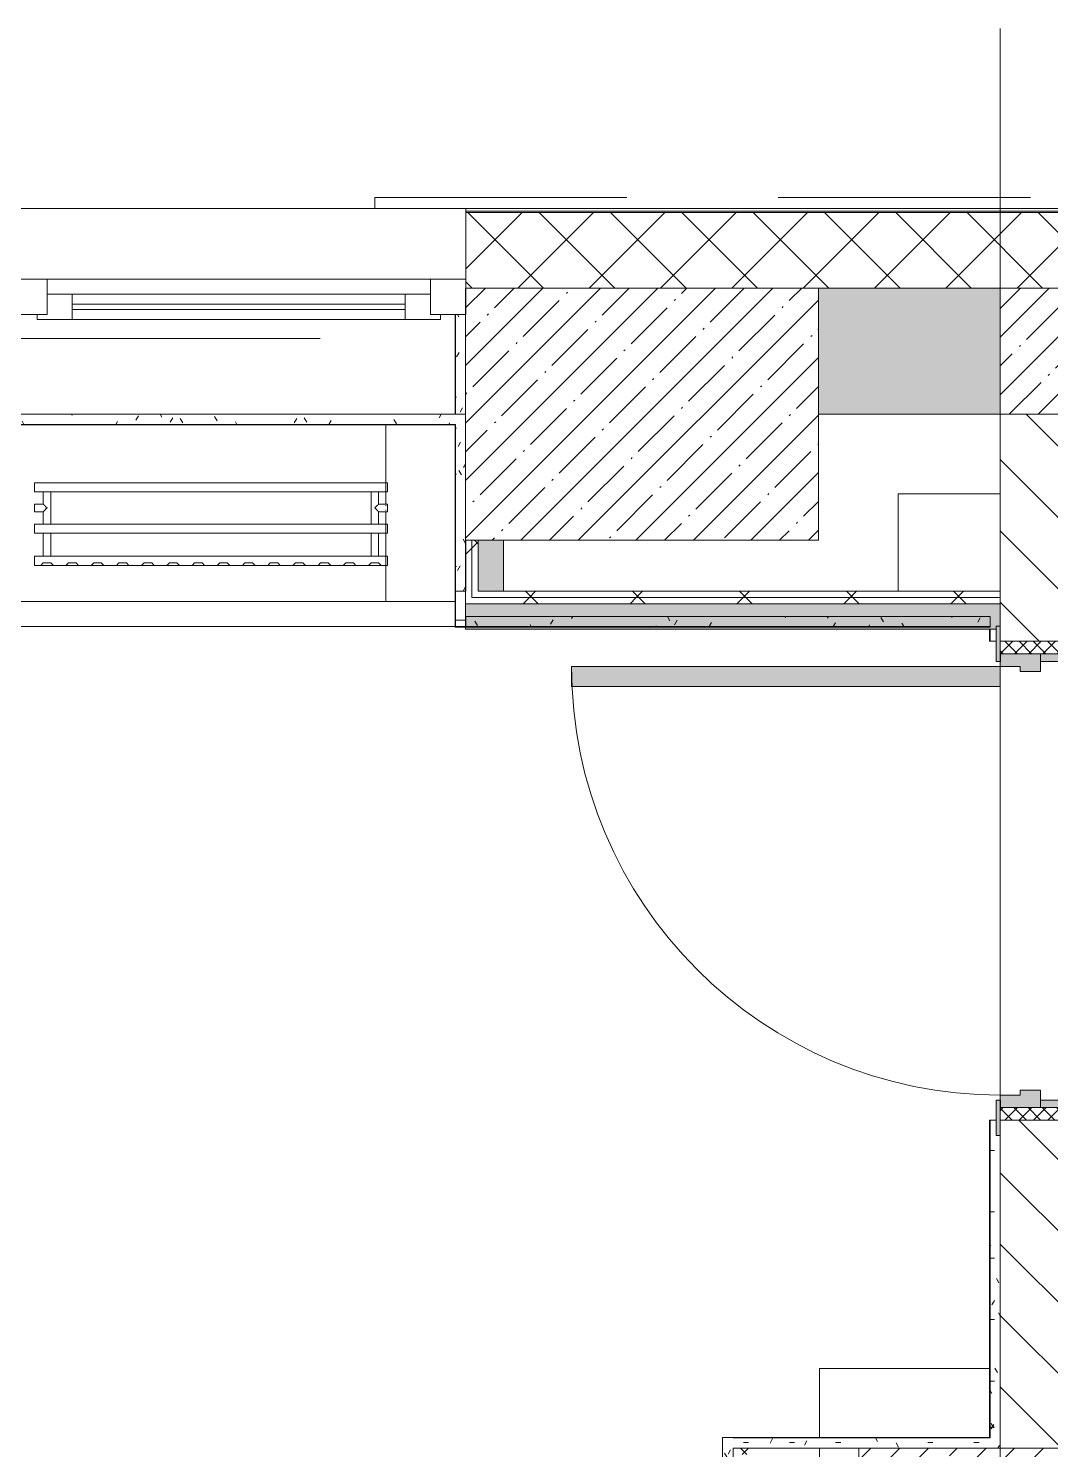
# Model space of a CAD drawing. Header units: millimetres. Extents: x -6228 to 200708, y -8553 to 29014.
# Drawn here: x 170227 to 172254, y 19097 to 21915 of the extents above; entities that cross this region are included whole.
import ezdxf

# ---------------------------------------------------------------- set-up
doc = ezdxf.new("R2010")
doc.units = ezdxf.units.MM
doc.linetypes.add('200_ШТРИХ__ш1_п0_6_', pattern=[800, 500, -300])
doc.linetypes.add('Осевая', pattern=[15875, 3175, -2381.25, 7937.5, -2381.25])
for name, color, linetype, lineweight in [('A-DETL-MBND-1', 7, '200_ШТРИХ__ш1_п0_6_', 9), ('A-GLAZ-2', 7, 'Continuous', 9), ('A-WALL-3', 7, 'Continuous', 9), ('A-WALL-4', 7, 'Continuous', 13), ('I-WALL-6', 7, 'Continuous', 9), ('M-EQPM-2', 7, 'Continuous', 9), ('S-COLS-2', 7, 'Continuous', 9), ('Оси', 7, 'Continuous', 9), ('Оси-2', 7, 'Осевая', 9)]:
    doc.layers.add(name, color=color, linetype=linetype, lineweight=lineweight)
for name, color, linetype, lineweight, true_color in [('A-DOOR-5', 7, 'Continuous', 9, 0xaaaaaa), ('A-DOOR-6', 7, 'Continuous', 9, 0xe2e2e2), ('A-DOOR-FRAM-4', 7, 'Continuous', 9, 0xe2e2e2), ('A-DOOR-FRAM-5', 7, 'Continuous', 9, 0xaaaaaa), ('A-FLOR-3', 7, 'Continuous', 9, 0xaaaaaa), ('I-WALL-1', 7, 'Continuous', 5, 0xe7e7e7), ('I-WALL-5', 7, 'Continuous', 9, 0xe7e7e7), ('I-WALL-8', 9, 'Continuous', 9, 0x808080)]:
    doc.layers.add(name, color=color, linetype=linetype, lineweight=lineweight, true_color=true_color)
pattern_1 = [(45, (50944.32, 0), (-57.024626, 57.024626), []), (45, (51001.345, 0), (-57.024626, 57.024626), [100.806, -20.161, 3.353, -16.808])]
pattern_2 = [(0, (50944.32, 0), (121.92, 30.48), [10.058, -81.382, 10.058, -81.382, -487.68]), (0, (50944.32, 0), (121.92, 30.48), [-182.88, 10.058, -172.822, 10.058, -81.382, -213.36]), (0, (50944.32, 0), (121.92, 30.48), [-457.2, 10.058, -50.902, 10.058, -142.342]), (120, (50990.04, 15.24), (-87.356454, 90.345817), [10.058, -81.382, 10.058, -81.382, -487.68]), (120, (50990.04, 15.24), (-87.356454, 90.345817), [-182.88, 10.058, -172.822, 10.058, -81.382, -213.36]), (120, (50990.04, 15.24), (-87.356454, 90.345817), [-457.2, 10.058, -50.902, 10.058, -142.342]), (240, (51005.28, 76.2), (-34.563546, -120.825817), [10.058, -81.382, 10.058, -81.382, -487.68]), (240, (51005.28, 76.2), (-34.563546, -120.825817), [-182.88, 10.058, -172.822, 10.058, -81.382, -213.36]), (240, (51005.28, 76.2), (-34.563546, -120.825817), [-457.2, 10.058, -50.902, 10.058, -142.342])]
pattern_3 = [(45, (50944.32, 0), (-106.06602, 106.06602), []), (135, (50944.32, 0), (-106.06602, -106.06602), [])]

# ---------------------------------------------------------------- blocks, each defined once
blk = doc.blocks.new('120_Окно_СКБ_1Ст - 120_Окно_СКБ_1Ст 900х2500_h_ с форточкой-V172-План зашивки приборов отопления в осях 2 этажа 23-33')
at = {"layer": 'A-GLAZ-2'}
for p, q in [((-450, -127), (-450, -57)), ((-450, -57), (-380, -57)), ((450, -57), (-450, -57)), ((-380, -57), (-380, -127)), ((380, -127), (380, -57)), ((380, -57), (450, -57)), ((450, -57), (450, -127)), ((380, -87), (-380, -87)), ((-380, -87), (-380, -127)), ((-330, -137), (-330, -87)), ((-330, -107), (330, -107)), ((330, -137), (330, -87)), ((380, -127), (380, -87)), ((-380, -127), (-450, -127)), ((-430, -127), (-400, -127)), ((-380, -127), (-400, -127)), ((-400, -127), (-400, -137)), ((-400, -137), (400, -137)), ((400, -137), (-400, -137)), ((330, -117), (-330, -117)), ((450, -127), (380, -127)), ((400, -127), (380, -127)), ((400, -127), (430, -127)), ((400, -137), (400, -127))]:
    blk.add_line(p, q, dxfattribs=at)
blk = doc.blocks.new('110_Дверь_СКБ_1Ст_Внутренняя1 - Д-8 950x2100h_охрана-V177-План зашивки приборов отопления в осях 2 этажа 23-33')
at = {"layer": 'A-DOOR-5'}
h = blk.add_hatch(dxfattribs=at)
h.set_pattern_fill('FP_33', color=256, style=0, pattern_type=2)
h.set_pattern_definition([(135, (1826.41, 164.685), (-14.14214, -14.14214), []), (225, (1826.41, 164.685), (14.14214, -14.14214), [])])
h.paths.add_polyline_path([(462.5, -100), (487.5, -100), (487.5, 100), (462.5, 100)])
at = {"layer": 'A-DOOR-6'}
h = blk.add_hatch(color=256, dxfattribs=at)
h.paths.add_polyline_path([(-437.5, 100), (-437.5, 20), (-402.5, 20), (-402.5, 60), (-412.5, 60), (-412.5, 100)])
h.paths.add_polyline_path([(427.5, 60), (427.5, 20), (462.5, 20), (462.5, 100), (437.5, 100), (437.5, 60)])
at = {"layer": 'A-DOOR-FRAM-4'}
for points in [[(397.5, 100), (437.5, 100), (437.5, 950), (397.5, 950), (397.5, 287.4)], [(-492.5, 100), (-422.5, 100), (-422.5, 108), (-492.5, 108)], [(447.5, 100), (517.5, 100), (517.5, 108), (447.5, 108)], [(-437.5, -100), (-422.5, -100), (-422.5, 20), (-437.5, 20)], [(447.5, -100), (462.5, -100), (462.5, 20), (447.5, 20)], [(-492.5, -108), (-422.5, -108), (-422.5, -100), (-492.5, -100)], [(447.5, -108), (517.5, -108), (517.5, -100), (447.5, -100)]]:
    blk.add_hatch(color=256, dxfattribs=at).paths.add_polyline_path(points)
at = {"layer": 'A-DOOR-FRAM-5'}
h = blk.add_hatch(dxfattribs=at)
h.set_pattern_fill('FP_34', color=256, style=0, pattern_type=2)
h.set_pattern_definition([(45, (-296.384, 164.685), (-14.1421, 14.1421), []), (135, (-296.384, 164.685), (-14.1421, -14.1421), [])])
h.paths.add_polyline_path([(-462.5, -100), (-437.5, -100), (-437.5, 100), (-462.5, 100)])
at = {"layer": 'A-DOOR-5'}
for p, q in [((437.5, 950), (397.5, 950)), ((397.5, 950), (397.5, 100)), ((437.5, 100), (437.5, 950)), ((397.5, 100), (437.5, 100))]:
    blk.add_line(p, q, dxfattribs=at)
blk.add_arc((437.5, 100), 850, 90, 180, dxfattribs=at)
at = {"layer": 'A-DOOR-FRAM-5'}
for p, q in [((-422.5, 108), (-492.5, 108)), ((-492.5, 108), (-492.5, 100)), ((-492.5, 100), (-422.5, 100)), ((-437.5, 100), (-462.5, 100)), ((-462.5, 100), (-462.5, -100)), ((-412.5, 100), (-437.5, 100)), ((-437.5, 100), (-437.5, 20)), ((-437.5, -100), (-437.5, 100)), ((-422.5, 100), (-437.5, 100)), ((-437.5, 100), (-437.5, 99)), ((-437.5, 99), (-422.5, 99)), ((-422.5, 100), (-422.5, 108)), ((-422.5, 99), (-422.5, 100)), ((-412.5, 60), (-412.5, 100)), ((437.5, 100), (437.5, 60)), ((462.5, 100), (437.5, 100)), ((517.5, 108), (447.5, 108)), ((447.5, 108), (447.5, 100)), ((462.5, 100), (447.5, 100)), ((447.5, 100), (447.5, 99)), ((447.5, 100), (517.5, 100)), ((447.5, 99), (462.5, 99)), ((462.5, 20), (462.5, 100)), ((487.5, 100), (462.5, 100)), ((462.5, 100), (462.5, -100)), ((462.5, 99), (462.5, 100)), ((487.5, -100), (487.5, 100)), ((517.5, 100), (517.5, 108)), ((-402.5, 60), (-412.5, 60)), ((-402.5, 20), (-402.5, 60)), ((437.5, 60), (427.5, 60)), ((427.5, 60), (427.5, 20)), ((-437.5, 20), (-402.5, 20)), ((-422.5, 20), (-437.5, 20)), ((-437.5, 20), (-437.5, -100)), ((-422.5, -100), (-422.5, 20)), ((427.5, 20), (462.5, 20)), ((462.5, 20), (447.5, 20)), ((447.5, 20), (447.5, -100)), ((462.5, -100), (462.5, 20)), ((-422.5, -100), (-492.5, -100)), ((-492.5, -100), (-492.5, -108)), ((-492.5, -108), (-422.5, -108)), ((-462.5, -100), (-437.5, -100)), ((-437.5, -100), (-422.5, -100)), ((-422.5, -108), (-422.5, -100)), ((447.5, -100), (462.5, -100)), ((517.5, -100), (447.5, -100)), ((447.5, -100), (447.5, -108)), ((447.5, -108), (517.5, -108)), ((462.5, -100), (487.5, -100)), ((517.5, -108), (517.5, -100))]:
    blk.add_line(p, q, dxfattribs=at)
blk = doc.blocks.new('BSC_Колонна _Прямоугольная - 700х500-23282984-План зашивки приборов отопления в осях 2 этажа 23-33')
at = {"layer": 'S-COLS-2'}
h = blk.add_hatch(dxfattribs=at)
h.set_pattern_fill('FP_152', color=256, style=0, pattern_type=2)
h.set_pattern_definition([(45, (-120500, -21150), (-57.024626, 57.024626), []), (45, (-120442.975, -21150), (-57.024626, 57.024626), [100.806, -20.161, 3.353, -16.808])])
h.paths.add_polyline_path([(-350, -250), (350, -250), (350, 250), (-350, 250), (-350, 113.4)])
for p, q in [((350, 250), (-350, 250)), ((-350, 250), (-350, -250)), ((350, -250), (350, 250)), ((-350, -250), (350, -250))]:
    blk.add_line(p, q, dxfattribs=at)
blk = doc.blocks.new('BSC_Колонна _Прямоугольная - 500х500-V180-План зашивки приборов отопления в осях 2 этажа 23-33')
at = {"layer": 'S-COLS-2'}
h = blk.add_hatch(dxfattribs=at)
h.set_pattern_fill('FP_158', color=256, style=0, pattern_type=2)
h.set_pattern_definition([(45, (-121180, -18850), (-57.024626, 57.024626), []), (45, (-121122.975, -18850), (-57.024626, 57.024626), [100.806, -20.161, 3.353, -16.808])])
h.paths.add_polyline_path([(-157.4, -250), (250, -250), (250, 250), (-250, 250), (-250, -250)])
for p, q in [((250, 250), (-250, 250)), ((-250, 250), (-250, -250)), ((250, -250), (250, 250)), ((-250, -250), (250, -250))]:
    blk.add_line(p, q, dxfattribs=at)
blk = doc.blocks.new('radiator_prado_classic_z_tip_30_po exemplyaru - Classic Z Тип 30-300-V183-План зашивки приборов отопления в осях 2 этажа 23-33')
at = {"layer": 'M-EQPM-2'}
for p, q in [((0, 228), (0, 210)), ((700, 228), (0, 228)), ((0, 210), (0, 228)), ((0, 228), (12.5, 228)), ((12.5, 228), (37.5, 228)), ((37.5, 228), (12.5, 228)), ((12.5, 228), (37.5, 228)), ((12.5, 228), (17.5, 223)), ((12.5, 228), (17.5, 223)), ((32.5, 223), (37.5, 228)), ((37.5, 228), (32.5, 223)), ((37.5, 228), (62.5, 228)), ((62.5, 228), (87.5, 228)), ((87.5, 228), (62.5, 228)), ((62.5, 228), (87.5, 228)), ((62.5, 228), (67.5, 223)), ((62.5, 228), (67.5, 223)), ((82.5, 223), (87.5, 228)), ((87.5, 228), (82.5, 223)), ((87.5, 228), (112.3, 228)), ((112.5, 228), (137.5, 228)), ((137.5, 228), (112.5, 228)), ((112.5, 228), (137.5, 228)), ((112.5, 228), (117.5, 223)), ((112.5, 228), (117.5, 223)), ((132.5, 223), (137.5, 228)), ((137.5, 228), (132.5, 223)), ((137.5, 228), (162.5, 228)), ((162.5, 228), (187.5, 228)), ((187.5, 228), (162.5, 228)), ((162.5, 228), (187.5, 228)), ((162.5, 228), (167.5, 223)), ((162.5, 228), (167.5, 223)), ((182.5, 223), (187.5, 228)), ((187.5, 228), (182.5, 223)), ((187.5, 228), (212.5, 228)), ((212.5, 228), (237.5, 228)), ((237.5, 228), (212.5, 228)), ((212.5, 228), (237.5, 228)), ((212.5, 228), (217.5, 223)), ((212.5, 228), (217.5, 223)), ((232.5, 223), (237.5, 228)), ((237.5, 228), (232.5, 223)), ((237.5, 228), (262.5, 228)), ((262.5, 228), (287.5, 228)), ((287.5, 228), (262.5, 228)), ((262.5, 228), (287.5, 228)), ((262.5, 228), (267.5, 223)), ((262.5, 228), (267.5, 223)), ((282.5, 223), (287.5, 228)), ((287.5, 228), (282.5, 223)), ((287.5, 228), (312.5, 228)), ((312.5, 228), (337.5, 228)), ((337.5, 228), (312.5, 228)), ((312.5, 228), (337.5, 228)), ((312.5, 228), (317.5, 223)), ((312.5, 228), (317.5, 223)), ((332.5, 223), (337.5, 228)), ((337.5, 228), (332.5, 223)), ((337.5, 228), (362.5, 228)), ((362.5, 228), (387.5, 228)), ((387.5, 228), (362.5, 228)), ((362.5, 228), (387.5, 228)), ((362.5, 228), (367.5, 223)), ((362.5, 228), (367.5, 223)), ((382.5, 223), (387.5, 228)), ((387.5, 228), (382.5, 223)), ((387.5, 228), (412.5, 228)), ((412.5, 228), (437.5, 228)), ((437.5, 228), (412.5, 228)), ((412.5, 228), (437.5, 228)), ((412.5, 228), (417.5, 223)), ((412.5, 228), (417.5, 223)), ((432.5, 223), (437.5, 228)), ((437.5, 228), (432.5, 223)), ((437.5, 228), (462.5, 228)), ((462.5, 228), (487.5, 228)), ((487.5, 228), (462.5, 228)), ((462.5, 228), (487.5, 228)), ((462.5, 228), (467.5, 223)), ((462.5, 228), (467.5, 223)), ((482.5, 223), (487.5, 228)), ((487.5, 228), (482.5, 223)), ((487.5, 228), (512.5, 228)), ((512.5, 228), (537.5, 228)), ((537.5, 228), (512.5, 228)), ((512.5, 228), (537.5, 228)), ((512.5, 228), (517.5, 223)), ((512.5, 228), (517.5, 223)), ((532.5, 223), (537.5, 228)), ((537.5, 228), (532.5, 223)), ((537.5, 228), (562.5, 228)), ((562.5, 228), (587.5, 228)), ((587.5, 228), (562.5, 228)), ((562.5, 228), (587.5, 228)), ((562.5, 228), (567.5, 223)), ((562.5, 228), (567.5, 223)), ((582.5, 223), (587.5, 228)), ((587.5, 228), (582.5, 223)), ((587.5, 228), (612.5, 228)), ((612.5, 228), (637.5, 228)), ((637.5, 228), (612.5, 228)), ((612.5, 228), (637.5, 228)), ((612.5, 228), (617.5, 223)), ((612.5, 228), (617.5, 223)), ((632.5, 223), (637.5, 228)), ((637.5, 228), (632.5, 223)), ((637.5, 228), (662.5, 228)), ((662.5, 228), (687.5, 228)), ((687.5, 228), (662.5, 228)), ((662.5, 228), (687.5, 228)), ((662.5, 228), (667.5, 223)), ((662.5, 228), (667.5, 223)), ((682.5, 223), (687.5, 228)), ((687.5, 228), (682.5, 223)), ((687.5, 228), (700, 228)), ((700, 210), (700, 228)), ((700, 228), (700, 210)), ((0, 210), (700, 210)), ((17.5, 210), (0, 210)), ((32.5, 223), (17.5, 223)), ((17.5, 223), (32.5, 223)), ((17.5, 210), (17.5, 164)), ((17.5, 210), (17.5, 164)), ((25, 210), (17.5, 210)), ((17.5, 210), (32.5, 210)), ((21.3, 210), (17.5, 210)), ((17.5, 210), (32.5, 210)), ((31.5, 210), (18.5, 210)), ((23.1, 210), (21.3, 210)), ((28.8, 210), (23.1, 210)), ((26.9, 210), (25, 210)), ((32.5, 210), (26.9, 210)), ((30.3, 210), (28.8, 210)), ((32.5, 210), (30.3, 210)), ((32.5, 164), (32.5, 210)), ((32.5, 164), (32.5, 210)), ((667.5, 210), (32.5, 210)), ((82.5, 223), (67.5, 223)), ((67.5, 223), (82.5, 223)), ((132.5, 223), (117.5, 223)), ((117.5, 223), (132.5, 223)), ((182.5, 223), (167.5, 223)), ((167.5, 223), (182.5, 223)), ((232.5, 223), (217.5, 223)), ((217.5, 223), (232.5, 223)), ((282.5, 223), (267.5, 223)), ((267.5, 223), (282.5, 223)), ((332.5, 223), (317.5, 223)), ((317.5, 223), (332.5, 223)), ((382.5, 223), (367.5, 223)), ((367.5, 223), (382.5, 223)), ((432.5, 223), (417.5, 223)), ((417.5, 223), (432.5, 223)), ((482.5, 223), (467.5, 223)), ((467.5, 223), (482.5, 223)), ((532.5, 223), (517.5, 223)), ((517.5, 223), (532.5, 223)), ((582.5, 223), (567.5, 223)), ((567.5, 223), (582.5, 223)), ((632.5, 223), (617.5, 223)), ((617.5, 223), (632.5, 223)), ((682.5, 223), (667.5, 223)), ((667.5, 223), (682.5, 223)), ((667.5, 210), (667.5, 164)), ((667.5, 210), (667.5, 164)), ((682.5, 210), (667.5, 210)), ((667.5, 210), (682.5, 210)), ((682.5, 210), (667.5, 210)), ((667.5, 210), (682.5, 210)), ((681.5, 210), (668.5, 210)), ((682.5, 164), (682.5, 210)), ((682.5, 164), (682.5, 210)), ((700, 210), (682.5, 210)), ((700, 164), (0, 164)), ((0, 164), (0, 146)), ((0, 146), (0, 164)), ((0, 164), (17.5, 164)), ((0, 146), (700, 146)), ((17.5, 146), (0, 146)), ((32.5, 164), (17.5, 164)), ((17.5, 164), (30.3, 164)), ((32.5, 164), (17.5, 164)), ((17.5, 164), (32.5, 164)), ((17.5, 146), (17.5, 121.5)), ((17.5, 146), (17.5, 121.5)), ((17.5, 146), (32.5, 146)), ((32.5, 146), (17.5, 146)), ((17.5, 146), (32.5, 146)), ((32.5, 146), (17.5, 146)), ((18.5, 164), (31.5, 164)), ((31.5, 146), (18.5, 146)), ((30.3, 164), (31.5, 164)), ((31.5, 164), (32.5, 164)), ((32.5, 164), (667.5, 164)), ((32.5, 82), (32.5, 146)), ((32.5, 82), (32.5, 146)), ((667.5, 146), (32.5, 146)), ((682.5, 164), (667.5, 164)), ((667.5, 164), (682.5, 164)), ((680.3, 164), (667.5, 164)), ((667.5, 164), (682.5, 164)), ((667.5, 146), (667.5, 82)), ((667.5, 146), (667.5, 82)), ((667.5, 146), (682.5, 146)), ((682.5, 146), (667.5, 146)), ((667.5, 146), (668.5, 146)), ((682.5, 146), (667.5, 146)), ((668.5, 164), (681.5, 164)), ((668.5, 146), (669.7, 146)), ((681.5, 146), (668.5, 146)), ((669.7, 146), (682.5, 146)), ((681.5, 164), (680.3, 164)), ((682.5, 164), (681.5, 164)), ((682.5, 164), (700, 164)), ((682.5, 121.5), (682.5, 146)), ((682.5, 121.5), (682.5, 146)), ((700, 146), (682.5, 146)), ((700, 146), (700, 164)), ((700, 164), (700, 146)), ((17.5, 121.5), (0, 121.5)), ((17.5, 121.5), (0, 121.5)), ((0, 121.5), (0, 121.2)), ((0, 106.5), (0, 121.5)), ((0, 121.2), (0, 106.8)), ((0, 121.2), (0, 120.5)), ((0, 120.5), (0, 121.2)), ((0, 121.2), (0, 121.2)), ((0, 120.5), (0, 119.3)), ((0, 119.3), (0, 120.5)), ((0, 119.3), (0, 117.8)), ((0, 117.8), (0, 119.3)), ((0, 117.8), (0, 115.9)), ((0, 115.9), (0, 117.8)), ((0, 115.9), (0, 114)), ((0, 114), (0, 115.9)), ((0, 114), (0, 112.1)), ((0, 112.1), (0, 114)), ((700, 121.5), (682.5, 121.5)), ((700, 121.5), (682.5, 121.5)), ((700, 121.5), (700, 106.5)), ((700, 121.2), (700, 121.5)), ((700, 121.5), (700, 121.2)), ((700, 121.2), (700, 121.5)), ((700, 106.8), (700, 121.2)), ((700, 121.2), (700, 106.8)), ((700, 106.8), (700, 121.2)), ((0, 112.1), (0, 110.2)), ((0, 110.2), (0, 112.1)), ((0, 110.2), (0, 108.7)), ((0, 108.7), (0, 110.2)), ((0, 108.7), (0, 106.8)), ((0, 106.8), (0, 108.7)), ((0, 106.8), (0, 106.5)), ((0, 106.8), (0, 106.8)), ((0, 106.5), (17.5, 106.5)), ((0, 106.5), (17.5, 106.5)), ((17.5, 106.5), (17.5, 82)), ((17.5, 106.5), (17.5, 82)), ((682.5, 82), (682.5, 106.5)), ((682.5, 106.5), (700, 106.5)), ((682.5, 82), (682.5, 106.5)), ((682.5, 106.5), (700, 106.5)), ((700, 106.5), (700, 106.8)), ((700, 106.8), (700, 106.5)), ((700, 106.5), (700, 106.8)), ((700, 82), (0, 82)), ((0, 82), (0, 64)), ((0, 64), (0, 82)), ((0, 82), (17.5, 82)), ((700, 64), (0, 64)), ((0, 64), (700, 64)), ((32.5, 82), (17.5, 82)), ((17.5, 82), (30.3, 82)), ((32.5, 82), (17.5, 82)), ((17.5, 82), (32.5, 82)), ((18.5, 82), (31.5, 82)), ((30.3, 82), (32.5, 82)), ((32.5, 82), (667.5, 82)), ((682.5, 82), (667.5, 82)), ((667.5, 82), (682.5, 82)), ((667.8, 82), (667.5, 82)), ((667.5, 82), (682.5, 82)), ((682.5, 82), (667.8, 82)), ((668.5, 82), (681.5, 82)), ((682.5, 82), (700, 82)), ((700, 64), (700, 82)), ((700, 82), (700, 64))]:
    blk.add_line(p, q, dxfattribs=at)
for points, knots in [([(17.8, 121.2), (17.7, 121.3), (17.7, 121.3), (17.5, 121.5), (17.5, 121.5), (17.5, 121.5)], [0.8571429, 0.8571429, 0.8571429, 0.8571429, 0.8928571, 0.9285714, 1, 1, 1, 1]), ([(17.5, 121.5), (17.5, 121.5), (17.5, 121.5), (17.7, 121.3), (17.7, 121.3), (17.8, 121.2)], [0, 0, 0, 0, 0.0714286, 0.1071429, 0.1428571, 0.1428571, 0.1428571, 0.1428571]), ([(17.5, 121.5), (17.5, 121.5), (17.5, 121.5), (17.7, 121.3), (17.7, 121.3), (17.8, 121.2)], [0, 0, 0, 0, 0.0714286, 0.1071429, 0.1428571, 0.1428571, 0.1428571, 0.1428571]), ([(25, 114), (24.5, 114.5), (23.6, 115.4), (22.4, 116.6), (21.6, 117.4), (21.1, 117.9), (20.8, 118.2), (20.5, 118.5), (20.2, 118.8), (19.8, 119.1), (19.6, 119.4), (19.3, 119.7), (19, 120), (18.7, 120.3), (18.5, 120.5), (18.3, 120.7), (18.1, 120.9), (17.9, 121.1), (17.8, 121.2), (17.7, 121.3), (17.5, 121.5), (17.5, 121.5), (17.5, 121.5)], [0, 0, 0, 0, 0.142857, 0.285714, 0.357143, 0.392857, 0.428571, 0.464286, 0.5, 0.535714, 0.571429, 0.607143, 0.642857, 0.678571, 0.714286, 0.75, 0.785714, 0.821429, 0.857143, 0.892857, 0.928571, 1, 1, 1, 1]), ([(17.5, 106.5), (17.5, 106.5), (17.5, 106.5), (17.7, 106.7), (17.8, 106.8), (17.9, 106.9), (18.1, 107.1), (18.3, 107.3), (18.5, 107.5), (18.7, 107.7), (19, 108), (19.3, 108.3), (19.6, 108.6), (19.8, 108.9), (20.3, 109.3), (20.7, 109.7), (21.1, 110.1), (21.6, 110.6), (22.4, 111.4), (23.6, 112.6), (24.5, 113.5), (25, 114)], [0, 0, 0, 0, 0.071429, 0.107143, 0.142857, 0.178571, 0.214286, 0.25, 0.285714, 0.321429, 0.357143, 0.392857, 0.428571, 0.464286, 0.5, 0.571429, 0.607143, 0.642857, 0.714286, 0.857143, 1, 1, 1, 1]), ([(18.5, 120.5), (18.6, 120.4), (18.7, 120.3), (19, 120), (19.3, 119.7), (19.6, 119.4), (19.8, 119.1), (20.3, 118.7), (20.7, 118.3), (21.1, 117.9), (21.6, 117.4), (22.4, 116.6), (23.1, 115.9), (23.6, 115.4)], [0.2857143, 0.2857143, 0.2857143, 0.2857143, 0.3214286, 0.3571429, 0.3928571, 0.4285714, 0.4642857, 0.5, 0.5714286, 0.6071429, 0.6428571, 0.7142857, 0.8571429, 0.8571429, 0.8571429, 0.8571429]), ([(19.6, 119.4), (19.7, 119.3), (19.9, 119.2), (20.3, 118.7), (20.6, 118.4), (20.8, 118.2)], [0.4285714, 0.4285714, 0.4285714, 0.4285714, 0.4642857, 0.5, 0.5714286, 0.5714286, 0.5714286, 0.5714286]), ([(22.1, 116.9), (21.9, 117.1), (21.6, 117.4), (21.1, 117.9), (20.9, 118.1), (20.8, 118.2)], [0.2857143, 0.2857143, 0.2857143, 0.2857143, 0.3571429, 0.3928571, 0.4285714, 0.4285714, 0.4285714, 0.4285714]), ([(20.8, 118.2), (20.9, 118.1), (21.1, 117.9), (21.6, 117.4), (21.9, 117.1), (22.1, 116.9)], [0.5714286, 0.5714286, 0.5714286, 0.5714286, 0.6071429, 0.6428571, 0.7142857, 0.7142857, 0.7142857, 0.7142857]), ([(675, 114), (675.5, 114.5), (676.4, 115.4), (677.6, 116.6), (678.4, 117.4), (678.9, 117.9), (679.2, 118.2), (679.5, 118.5), (679.8, 118.8), (680.1, 119.2), (680.4, 119.4), (680.7, 119.7), (681, 120), (681.3, 120.3), (681.5, 120.5), (681.7, 120.7), (681.9, 120.9), (682.1, 121.1), (682.2, 121.2), (682.3, 121.3), (682.5, 121.5), (682.5, 121.5), (682.5, 121.5)], [0, 0, 0, 0, 0.142857, 0.285714, 0.357143, 0.392857, 0.428571, 0.464286, 0.5, 0.535714, 0.571429, 0.607143, 0.642857, 0.678571, 0.714286, 0.75, 0.785714, 0.821429, 0.857143, 0.892857, 0.928571, 1, 1, 1, 1]), ([(682.5, 106.5), (682.5, 106.5), (682.5, 106.5), (682.3, 106.7), (682.2, 106.8), (682.1, 106.9), (681.9, 107.1), (681.7, 107.3), (681.5, 107.5), (681.3, 107.7), (681, 108), (680.7, 108.3), (680.4, 108.6), (680.1, 108.8), (679.7, 109.3), (679.3, 109.7), (678.9, 110.1), (678.4, 110.6), (677.6, 111.4), (676.4, 112.6), (675.5, 113.5), (675, 114)], [0, 0, 0, 0, 0.071429, 0.107143, 0.142857, 0.178571, 0.214286, 0.25, 0.285714, 0.321429, 0.357143, 0.392857, 0.428571, 0.464286, 0.5, 0.571429, 0.607143, 0.642857, 0.714286, 0.857143, 1, 1, 1, 1]), ([(682.2, 121.2), (682.2, 121.2), (682.1, 121.1), (681.9, 120.9), (681.7, 120.7), (681.5, 120.5), (681.3, 120.3), (681, 120), (680.7, 119.7), (680.4, 119.4), (680.1, 119.2), (679.7, 118.7), (679.3, 118.3), (678.9, 117.9), (678.4, 117.4), (677.6, 116.6), (676.9, 115.9), (676.4, 115.4)], [0.1428571, 0.1428571, 0.1428571, 0.1428571, 0.1785714, 0.2142857, 0.25, 0.2857143, 0.3214286, 0.3571429, 0.3928571, 0.4285714, 0.4642857, 0.5, 0.5714286, 0.6071429, 0.6428571, 0.7142857, 0.8571429, 0.8571429, 0.8571429, 0.8571429]), ([(682.2, 121.2), (682.2, 121.2), (682.1, 121.1), (681.9, 120.9), (681.7, 120.7), (681.5, 120.5), (681.3, 120.3), (681, 120), (680.7, 119.7), (680.4, 119.4), (680.1, 119.2), (679.7, 118.7), (679.3, 118.3), (678.9, 117.9), (678.4, 117.4), (677.6, 116.6), (676.9, 115.9), (676.4, 115.4)], [0.1428571, 0.1428571, 0.1428571, 0.1428571, 0.1785714, 0.2142857, 0.25, 0.2857143, 0.3214286, 0.3571429, 0.3928571, 0.4285714, 0.4642857, 0.5, 0.5714286, 0.6071429, 0.6428571, 0.7142857, 0.8571429, 0.8571429, 0.8571429, 0.8571429]), ([(676.4, 115.4), (676.9, 115.9), (677.6, 116.6), (678.4, 117.4), (678.9, 117.9), (679.2, 118.2), (679.5, 118.5), (679.8, 118.8), (680.1, 119.2), (680.4, 119.4), (680.7, 119.7), (681, 120), (681.3, 120.3), (681.5, 120.5), (681.7, 120.7), (681.9, 120.9), (682.1, 121.1), (682.2, 121.2), (682.2, 121.2)], [0.1428571, 0.1428571, 0.1428571, 0.1428571, 0.2857143, 0.3571429, 0.3928571, 0.4285714, 0.4642857, 0.5, 0.5357143, 0.5714286, 0.6071429, 0.6428571, 0.6785714, 0.7142857, 0.75, 0.7857143, 0.8214286, 0.8571429, 0.8571429, 0.8571429, 0.8571429]), ([(682.5, 121.5), (682.5, 121.5), (682.5, 121.5), (682.3, 121.3), (682.3, 121.3), (682.2, 121.2)], [0, 0, 0, 0, 0.0714286, 0.1071429, 0.1428571, 0.1428571, 0.1428571, 0.1428571]), ([(682.5, 121.5), (682.5, 121.5), (682.5, 121.5), (682.3, 121.3), (682.3, 121.3), (682.2, 121.2)], [0, 0, 0, 0, 0.0714286, 0.1071429, 0.1428571, 0.1428571, 0.1428571, 0.1428571]), ([(682.2, 121.2), (682.3, 121.3), (682.3, 121.3), (682.5, 121.5), (682.5, 121.5), (682.5, 121.5)], [0.8571429, 0.8571429, 0.8571429, 0.8571429, 0.8928571, 0.9285714, 1, 1, 1, 1]), ([(17.5, 106.5), (17.5, 106.5), (17.5, 106.5), (17.7, 106.7), (17.7, 106.7), (17.8, 106.8)], [0, 0, 0, 0, 0.0714286, 0.1071429, 0.1428571, 0.1428571, 0.1428571, 0.1428571]), ([(17.8, 106.8), (17.7, 106.7), (17.7, 106.7), (17.5, 106.5), (17.5, 106.5), (17.5, 106.5)], [0.8571429, 0.8571429, 0.8571429, 0.8571429, 0.8928571, 0.9285714, 1, 1, 1, 1]), ([(17.8, 106.8), (17.7, 106.7), (17.7, 106.7), (17.5, 106.5), (17.5, 106.5), (17.5, 106.5)], [0.8571429, 0.8571429, 0.8571429, 0.8571429, 0.8928571, 0.9285714, 1, 1, 1, 1]), ([(22.1, 111.1), (21.9, 110.9), (21.6, 110.6), (21.1, 110.1), (20.8, 109.8), (20.5, 109.5), (20.2, 109.2), (19.8, 108.9), (19.6, 108.6), (19.3, 108.3), (19, 108), (18.7, 107.7), (18.5, 107.5), (18.3, 107.3), (18.1, 107.1), (17.9, 106.9), (17.8, 106.8), (17.8, 106.8)], [0.2857143, 0.2857143, 0.2857143, 0.2857143, 0.3571429, 0.3928571, 0.4285714, 0.4642857, 0.5, 0.5357143, 0.5714286, 0.6071429, 0.6428571, 0.6785714, 0.7142857, 0.75, 0.7857143, 0.8214286, 0.8571429, 0.8571429, 0.8571429, 0.8571429]), ([(17.8, 106.8), (17.8, 106.8), (17.9, 106.9), (18.1, 107.1), (18.3, 107.3), (18.5, 107.5), (18.7, 107.7), (19, 108), (19.3, 108.3), (19.6, 108.6), (19.9, 108.8), (20.3, 109.3), (20.6, 109.6), (20.8, 109.8)], [0.1428571, 0.1428571, 0.1428571, 0.1428571, 0.1785714, 0.2142857, 0.25, 0.2857143, 0.3214286, 0.3571429, 0.3928571, 0.4285714, 0.4642857, 0.5, 0.5714286, 0.5714286, 0.5714286, 0.5714286]), ([(20.8, 109.8), (20.9, 109.9), (21.1, 110.1), (21.6, 110.6), (21.9, 110.9), (22.1, 111.1)], [0.5714286, 0.5714286, 0.5714286, 0.5714286, 0.6071429, 0.6428571, 0.7142857, 0.7142857, 0.7142857, 0.7142857]), ([(22.1, 111.1), (21.9, 110.9), (21.6, 110.6), (21.1, 110.1), (20.9, 109.9), (20.8, 109.8)], [0.2857143, 0.2857143, 0.2857143, 0.2857143, 0.3571429, 0.3928571, 0.4285714, 0.4285714, 0.4285714, 0.4285714]), ([(677.9, 111.1), (678.1, 110.9), (678.4, 110.6), (678.9, 110.1), (679.2, 109.8), (679.5, 109.5), (679.8, 109.2), (680.1, 108.8), (680.4, 108.6), (680.7, 108.3), (681, 108), (681.3, 107.7), (681.5, 107.5), (681.7, 107.3), (681.9, 107.1), (682.1, 106.9), (682.2, 106.8), (682.2, 106.8)], [0.2857143, 0.2857143, 0.2857143, 0.2857143, 0.3571429, 0.3928571, 0.4285714, 0.4642857, 0.5, 0.5357143, 0.5714286, 0.6071429, 0.6428571, 0.6785714, 0.7142857, 0.75, 0.7857143, 0.8214286, 0.8571429, 0.8571429, 0.8571429, 0.8571429]), ([(677.9, 111.1), (678.1, 110.9), (678.4, 110.6), (678.9, 110.1), (679.2, 109.8), (679.5, 109.5), (679.8, 109.2), (680.1, 108.8), (680.4, 108.6), (680.7, 108.3), (681, 108), (681.3, 107.7), (681.5, 107.5), (681.7, 107.3), (681.9, 107.1), (682.1, 106.9), (682.2, 106.8), (682.2, 106.8)], [0.2857143, 0.2857143, 0.2857143, 0.2857143, 0.3571429, 0.3928571, 0.4285714, 0.4642857, 0.5, 0.5357143, 0.5714286, 0.6071429, 0.6428571, 0.6785714, 0.7142857, 0.75, 0.7857143, 0.8214286, 0.8571429, 0.8571429, 0.8571429, 0.8571429]), ([(682.2, 106.8), (682.2, 106.8), (682.1, 106.9), (681.9, 107.1), (681.7, 107.3), (681.5, 107.5), (681.3, 107.7), (681, 108), (680.7, 108.3), (680.4, 108.6), (680.1, 108.8), (679.7, 109.3), (679.3, 109.7), (678.9, 110.1), (678.4, 110.6), (678.1, 110.9), (677.9, 111.1)], [0.1428571, 0.1428571, 0.1428571, 0.1428571, 0.1785714, 0.2142857, 0.25, 0.2857143, 0.3214286, 0.3571429, 0.3928571, 0.4285714, 0.4642857, 0.5, 0.5714286, 0.6071429, 0.6428571, 0.7142857, 0.7142857, 0.7142857, 0.7142857]), ([(682.2, 106.8), (682.3, 106.7), (682.3, 106.7), (682.5, 106.5), (682.5, 106.5), (682.5, 106.5)], [0.8571429, 0.8571429, 0.8571429, 0.8571429, 0.8928571, 0.9285714, 1, 1, 1, 1]), ([(682.2, 106.8), (682.3, 106.7), (682.3, 106.7), (682.5, 106.5), (682.5, 106.5), (682.5, 106.5)], [0.8571429, 0.8571429, 0.8571429, 0.8571429, 0.8928571, 0.9285714, 1, 1, 1, 1]), ([(682.5, 106.5), (682.5, 106.5), (682.5, 106.5), (682.3, 106.7), (682.3, 106.7), (682.2, 106.8)], [0, 0, 0, 0, 0.0714286, 0.1071429, 0.1428571, 0.1428571, 0.1428571, 0.1428571])]:
    blk.add_open_spline(points, degree=3, knots=knots, dxfattribs=at)
for points in [[(19.6, 119.4), (19.5, 119.5), (19.3, 119.7), (19, 120), (18.7, 120.3), (18.5, 120.5), (18.3, 120.7), (18.1, 120.9), (17.9, 121.1), (17.8, 121.2), (17.8, 121.2)], [(17.8, 121.2), (17.8, 121.2), (17.9, 121.1), (18.1, 120.9), (18.3, 120.7), (18.5, 120.5), (18.7, 120.3), (19, 120), (19.3, 119.7), (19.5, 119.5), (19.6, 119.4)], [(17.8, 121.2), (17.8, 121.2), (17.9, 121.1), (18.1, 120.9), (18.3, 120.7), (18.4, 120.6), (18.5, 120.5)], [(20.8, 118.2), (20.7, 118.3), (20.5, 118.5), (20.2, 118.8), (19.9, 119.2), (19.7, 119.3), (19.6, 119.4)], [(23.6, 115.4), (23.1, 115.9), (22.6, 116.4), (22.1, 116.9)], [(22.1, 116.9), (22.6, 116.4), (23.1, 115.9), (23.6, 115.4)], [(25, 114), (24.5, 113.5), (23.6, 112.6), (22.6, 111.6), (22.1, 111.1)], [(25, 114), (24.5, 114.5), (24, 115), (23.6, 115.4)], [(23.6, 115.4), (24, 115), (24.5, 114.5), (25, 114)], [(23.6, 115.4), (24, 115), (24.5, 114.5), (25, 114)], [(23.6, 112.6), (24, 113), (24.5, 113.5), (25, 114)], [(25, 114), (24.5, 113.5), (24, 113), (23.6, 112.6)], [(676.4, 115.4), (676, 115), (675.5, 114.5), (675, 114)], [(676.4, 115.4), (676, 115), (675.5, 114.5), (675, 114)], [(675, 114), (675.5, 114.5), (676, 115), (676.4, 115.4)], [(675, 114), (675.5, 113.5), (676.4, 112.6), (677.4, 111.6), (677.9, 111.1)], [(675, 114), (675.5, 113.5), (676.4, 112.6), (677.4, 111.6), (677.9, 111.1)], [(677.9, 111.1), (677.4, 111.6), (676.4, 112.6), (675.5, 113.5), (675, 114)], [(20.8, 109.8), (20.7, 109.7), (20.5, 109.5), (20.2, 109.2), (19.9, 108.8), (19.6, 108.6), (19.3, 108.3), (19, 108), (18.7, 107.7), (18.5, 107.5), (18.3, 107.3), (18.1, 107.1), (17.9, 106.9), (17.8, 106.8), (17.8, 106.8)], [(22.1, 111.1), (22.6, 111.6), (23.1, 112.1), (23.6, 112.6)], [(23.6, 112.6), (23.1, 112.1), (22.6, 111.6), (22.1, 111.1)]]:
    blk.add_open_spline(points, degree=3, dxfattribs=at)

msp = doc.modelspace()

# ---------------------------------------------------------------- hatches: boundary and pattern name
at = {"layer": 'A-WALL-3'}
h = msp.add_hatch(dxfattribs=at)
h.set_pattern_fill('FP_141', color=256, style=0, pattern_type=2)
h.set_pattern_definition([(45, (50944.32, 0), (-70.71068, 70.71068), []), (135, (50944.32, 0), (-70.71068, -70.71068), [])])
h.paths.add_polyline_path([(176024.3, 21400), (176174.3, 21400), (176174.3, 21550), (171094.5, 21550), (171094.5, 21400), (175874.6, 21400)])
h.paths.add_polyline_path([(170013.1, 21400), (170194.5, 21400), (170194.5, 21550), (168844.8, 21550), (168844.8, 21400), (169361.8, 21400)])
h.paths.add_polyline_path([(167944.8, 21400), (167944.8, 21550), (166544.8, 21550), (166544.8, 21400), (167407.9, 21400)])
h.paths.add_polyline_path([(164151.5, 21400), (164244.8, 21400), (164244.8, 21550), (163094.3, 21550), (163094.3, 21400), (163500.2, 21400)])
h.paths.add_polyline_path([(161994.3, 21400), (162194.3, 21400), (162194.3, 21550), (160894.8, 21550), (160895.1, 21400), (161546.4, 21400)])
h.paths.add_polyline_path([(159994.8, 21400), (159994.8, 21550), (158694.8, 21550), (158694.8, 21400), (159592.5, 21400)])
h.paths.add_polyline_path([(157794.8, 21400), (157794.8, 21550), (156494.5, 21550), (156494.5, 21400), (157638.7, 21400)])
h.paths.add_polyline_path([(154194.5, 21400), (154194.5, 21550), (152994.3, 21550), (152994.3, 21400), (153731, 21400)])
h.paths.add_polyline_path([(152094.3, 21400), (152094.3, 21550), (147554.3, 21550), (147554.3, 21400), (151777.1, 21400)])
h.paths.add_polyline_path([(144254.3, 21400), (144254.3, 21550), (144004.3, 21550), (144004.3, 21400)])
at = {"layer": 'I-WALL-1'}
msp.add_hatch(color=256, dxfattribs=at).paths.add_polyline_path([(171169.3, 20799), (171169.3, 20900), (171119.3, 20900), (171119.3, 20799)])
at = {"layer": 'I-WALL-5'}
msp.add_hatch(color=256, dxfattribs=at).paths.add_polyline_path([(171966.9, 20724), (172146.3, 20724), (172146.3, 20730), (172154.3, 20730), (172154.3, 20774), (171094.3, 20774), (171094.3, 20724)])
at = {"layer": 'I-WALL-6'}
h = msp.add_hatch(dxfattribs=at)
h.set_pattern_fill('FP_142', color=256, style=0, pattern_type=2)
h.set_pattern_definition(pattern_1)
h.paths.add_polyline_path([(171966.9, 21150), (172154.3, 21150), (172154.3, 21400), (171794.3, 21400), (171794.3, 21150)])
h.paths.add_polyline_path([(170194.5, 21150), (170194.5, 21400), (168844.8, 21400), (168844.8, 21150), (170013.1, 21150)])
h.paths.add_polyline_path([(167944.8, 21150), (167944.8, 21400), (167044.8, 21400), (167044.8, 21150), (167407.9, 21150)])
h.paths.add_polyline_path([(164244.8, 21150), (164244.8, 21400), (163094.3, 21400), (163094.3, 21150), (164151.5, 21150)])
h.paths.add_polyline_path([(161994.3, 21150), (162194.3, 21150), (162194.3, 21400), (161994.3, 21400), (161994.3, 21263.4)])
h.paths.add_polyline_path([(160895.1, 21150), (161294.3, 21150), (161294.3, 21400), (160894.8, 21400), (160894.8, 21150)])
h.paths.add_polyline_path([(159994.8, 21150), (159994.8, 21400), (158694.8, 21400), (158694.8, 21150), (159918.2, 21150)])
h.paths.add_polyline_path([(151504.3, 21150), (151524.3, 21150), (151524.3, 21400), (151504.3, 21400), (151504.3, 21263.4)])
h.paths.add_polyline_path([(157794.8, 21150), (157794.8, 21400), (156994.3, 21400), (156994.3, 21150), (157638.7, 21150)])
h.paths.add_polyline_path([(154056.6, 21150), (154194.5, 21150), (154194.5, 21400), (152994.3, 21400), (152994.3, 21150), (153731, 21150)])
h.paths.add_polyline_path([(151777.1, 21150), (152094.3, 21150), (152094.3, 21400), (151744.3, 21400), (151744.3, 21150)])
h = msp.add_hatch(dxfattribs=at)
h.set_pattern_fill('FP_142', color=256, style=0, pattern_type=2)
h.set_pattern_definition(pattern_1)
h.paths.add_polyline_path([(175754.3, 21150), (175774.3, 21150), (175774.3, 21400), (172154.3, 21400), (172154.3, 21150), (174572, 21150)])
h = msp.add_hatch(dxfattribs=at)
h.set_pattern_fill('FP_144', color=256, style=0, pattern_type=2)
h.set_pattern_definition([(135, (50944.32, 0), (-70.71068, -70.71068), [])])
h.paths.add_polyline_path([(172154.3, 19100), (172354.3, 19100), (172354.3, 19750), (172154.3, 19750), (172154.3, 19120)])
h.paths.add_polyline_path([(172154.3, 20700), (172354.3, 20700), (172354.3, 21150), (172154.3, 21150), (172154.3, 20724)])
h = msp.add_hatch(dxfattribs=at)
h.set_pattern_fill('FP_161', color=256, style=0, pattern_type=2)
h.set_pattern_definition(pattern_3)
h.paths.add_polyline_path([(171106.8, 20786.5), (171106.7, 20900), (171094.3, 20900), (171094.3, 20786.5)])
h = msp.add_hatch(dxfattribs=at)
h.set_pattern_fill('FP_161', color=256, style=0, pattern_type=2)
h.set_pattern_definition(pattern_3)
h.paths.add_polyline_path([(171119.3, 20799), (171119.3, 20900), (171106.8, 20900), (171106.8, 20799)])
h = msp.add_hatch(dxfattribs=at)
h.set_pattern_fill('FP_161', color=256, style=0, pattern_type=2)
h.set_pattern_definition(pattern_3)
h.paths.add_polyline_path([(172154.3, 20786.5), (172154.3, 20799), (171106.8, 20799), (171106.8, 20786.5), (171966.9, 20786.5)])
h = msp.add_hatch(dxfattribs=at)
h.set_pattern_fill('FP_161', color=256, style=0, pattern_type=2)
h.set_pattern_definition(pattern_3)
h.paths.add_polyline_path([(172154.3, 20774), (172154.3, 20786.5), (171094.3, 20786.5), (171094.3, 20774), (171966.9, 20774)])
h = msp.add_hatch(dxfattribs=at)
h.set_pattern_fill('FP_161', color=256, style=0, pattern_type=2)
h.set_pattern_definition(pattern_3)
h.paths.add_polyline_path([(171796.3, 19087.5), (171796.3, 19100), (171624.9, 19100), (171624.9, 19087.5), (171641.3, 19087.5)])
at = {"layer": 'I-WALL-8'}
h = msp.add_hatch(dxfattribs=at)
h.set_pattern_fill('FP_160', color=256, style=0, pattern_type=2)
h.set_pattern_definition(pattern_2)
h.paths.add_polyline_path([(171094.3, 21150), (171094.3, 21348), (171074.5, 21348), (171074.5, 21150)])
h = msp.add_hatch(dxfattribs=at)
h.set_pattern_fill('FP_160', color=256, style=0, pattern_type=2)
h.set_pattern_definition(pattern_2)
h.paths.add_polyline_path([(171074.5, 21130), (171074.5, 21150), (169459.8, 21150), (169459.8, 21130), (170990, 21130)])
h = msp.add_hatch(dxfattribs=at)
h.set_pattern_fill('FP_160', color=256, style=0, pattern_type=2)
h.set_pattern_definition(pattern_2)
h.paths.add_polyline_path([(171074.5, 20799), (171094.5, 20799), (171094.3, 21150), (171074.5, 21150), (171074.5, 20900)])
h = msp.add_hatch(dxfattribs=at)
h.set_pattern_fill('FP_160', color=256, style=0, pattern_type=2)
h.set_pattern_definition(pattern_2)
h.paths.add_polyline_path([(172134.3, 20729), (172134.3, 20749), (171094.5, 20749), (171094.5, 20729), (171966.9, 20729)])
h = msp.add_hatch(dxfattribs=at)
h.set_pattern_fill('FP_160', color=256, style=0, pattern_type=2)
h.set_pattern_definition(pattern_2)
h.paths.add_polyline_path([(172154.3, 19120), (172154.3, 19720), (172146.3, 19720), (172146.3, 19750), (172134.3, 19750), (172134.3, 19120)])
h.paths.add_polyline_path([(172146.3, 20700), (172146.3, 20724), (172134.3, 20724), (172134.3, 20700)])
h = msp.add_hatch(dxfattribs=at)
h.set_pattern_fill('FP_160', color=256, style=0, pattern_type=2)
h.set_pattern_definition(pattern_2)
h.paths.add_polyline_path([(171624.9, 18600), (171624.9, 19121), (171603.9, 19120), (171604.9, 18600)])
h = msp.add_hatch(dxfattribs=at)
h.set_pattern_fill('FP_160', color=256, style=0, pattern_type=2)
h.set_pattern_definition(pattern_2)
h.paths.add_polyline_path([(172154.3, 19100), (172154.3, 19120), (171624.9, 19120), (171624.9, 19100), (171966.9, 19100)])

# ---------------------------------------------------------------- linework, layer by layer
at = {"layer": 'A-DETL-MBND-1'}
for p, q in [((170914.3, 21580), (170914.3, 21558)), ((170914.3, 21580), (176204.3, 21580)), ((170936.3, 20971.5), (170936.3, 21130)), ((170936.3, 20968.3), (170936.3, 20969.6)), ((172154.3, 20992), (171952.3, 20992)), ((171952.3, 20992), (171952.3, 20799)), ((170936.3, 20959), (170936.3, 20960.3)), ((170936.3, 20779), (170936.3, 20957.1)), ((171074.5, 20742), (171094.3, 20742)), ((171796.3, 19120), (171796.3, 19258)), ((171796.3, 19258), (172134.3, 19258))]:
    msp.add_line(p, q, dxfattribs=at)
at = {"layer": 'A-FLOR-3'}
for p, q in [((172154.3, 19800), (172154.3, 20610)), ((172154.3, 20610), (172154.3, 19800))]:
    msp.add_line(p, q, dxfattribs=at)
at = {"layer": 'A-WALL-3'}
for p, q in [((176182.3, 21558), (167944.8, 21558)), ((171094.5, 21558), (171094.5, 21400)), ((172154.3, 21400), (176024.3, 21400))]:
    msp.add_line(p, q, dxfattribs=at)
at = {"layer": 'A-WALL-4'}
for p, q in [((176177.3, 21553), (171094.5, 21553)), ((176174.3, 21550), (171094.5, 21550)), ((172154.3, 21400), (171794.3, 21400)), ((175774.3, 21150), (172154.3, 21150)), ((171106.8, 20786.5), (171106.8, 20900)), ((171119.3, 20799), (171119.3, 20900)), ((171094.3, 20799), (171094.5, 20799)), ((171119.3, 20799), (171169.3, 20799)), ((172154.3, 20774), (171094.3, 20774)), ((172154.3, 20786.5), (171106.8, 20786.5)), ((171094.5, 20729), (172134.3, 20729)), ((172146.3, 20724), (172133.3, 20724)), ((172154.3, 19100), (172154.3, 19720)), ((171624.9, 19120), (171624.9, 19121)), ((171624.9, 19120), (172134.3, 19120))]:
    msp.add_line(p, q, dxfattribs=at)
at = {"layer": 'I-WALL-6'}
for p, q in [((171094.3, 21348), (171073.5, 21348)), ((171073.5, 21348), (171073.5, 21150)), ((171074.5, 21348), (171074.5, 21150)), ((169459.8, 21150), (171094.3, 21150)), ((171794.3, 21150), (172154.3, 21150)), ((172154.3, 21150), (172154.3, 20730)), ((171074.5, 21130), (169479.8, 21130)), ((171074.5, 21129), (169480.8, 21129)), ((171073.5, 21129), (171073.5, 20728)), ((171074.5, 20729), (171074.5, 21130)), ((171094.3, 20900), (171094.3, 20724)), ((171094.5, 20799), (171094.5, 20900)), ((171169.3, 20799), (171169.3, 20900)), ((171074.5, 20799), (171094.3, 20799)), ((172154.3, 20799), (171169.3, 20799)), ((172154.3, 20730), (172154.3, 20799)), ((169480.8, 20779), (171074.5, 20779)), ((172134.3, 20749), (171094.5, 20749)), ((171094.5, 20749), (171094.5, 20729)), ((172134.3, 20728), (172134.3, 20749)), ((171094.5, 20729), (169480.8, 20729)), ((171073.5, 20728), (172134.3, 20728)), ((171094.3, 20724), (172133.3, 20724)), ((172133.3, 20724), (172133.3, 20700)), ((172134.3, 20724), (172134.3, 20700)), ((172133.3, 20700), (172146.3, 20700)), ((172154.3, 19800), (172154.3, 20610)), ((172146.3, 19750), (172133.3, 19750)), ((172133.3, 19750), (172133.3, 19121)), ((172134.3, 19750), (172134.3, 19120)), ((172133.3, 19121), (171603.9, 19121)), ((171603.9, 19121), (171603.9, 18579)), ((171624.9, 18600), (171624.9, 19100)), ((171874.3, 19100), (171624.9, 19100)), ((171796.3, 19025), (171796.3, 19100))]:
    msp.add_line(p, q, dxfattribs=at)
at = {"layer": 'Оси'}
msp.add_line((172154.3, 19415.1), (172154.3, 21915.1), dxfattribs=at)
at = {"layer": 'Оси-2'}
for p, q in [((135881, 21300), (173524.3, 21300)), ((172154.3, 593.7), (172154.3, 19415.1))]:
    msp.add_line(p, q, dxfattribs=at)

# ---------------------------------------------------------------- block references
at = {"layer": 'A-DOOR-5', "rotation": 89.99999999999991}
msp.add_blockref('110_Дверь_СКБ_1Ст_Внутренняя1 - Д-8 950x2100h_охрана-V177-План зашивки приборов отопления в осях 2 этажа 23-33', (172254.3, 20212.5), dxfattribs=at)
at = {"layer": 'A-GLAZ-2'}
msp.add_blockref('120_Окно_СКБ_1Ст - 120_Окно_СКБ_1Ст 900х2500_h_ с форточкой-V172-План зашивки приборов отопления в осях 2 этажа 23-33', (170644.5, 21475), dxfattribs=at)
at = {"layer": 'M-EQPM-2', "rotation": 180}
msp.add_blockref('radiator_prado_classic_z_tip_30_po exemplyaru - Classic Z Тип 30-300-V183-План зашивки приборов отопления в осях 2 этажа 23-33', (170939.4, 21078.3), dxfattribs=at)
at = {"layer": 'S-COLS-2'}
for name, p in [('BSC_Колонна _Прямоугольная - 700х500-23282984-План зашивки приборов отопления в осях 2 этажа 23-33', (171444.3, 21150)), ('BSC_Колонна _Прямоугольная - 500х500-V180-План зашивки приборов отопления в осях 2 этажа 23-33', (172124.3, 18850))]:
    msp.add_blockref(name, p, dxfattribs=at)

doc.saveas('drawing.dxf')
